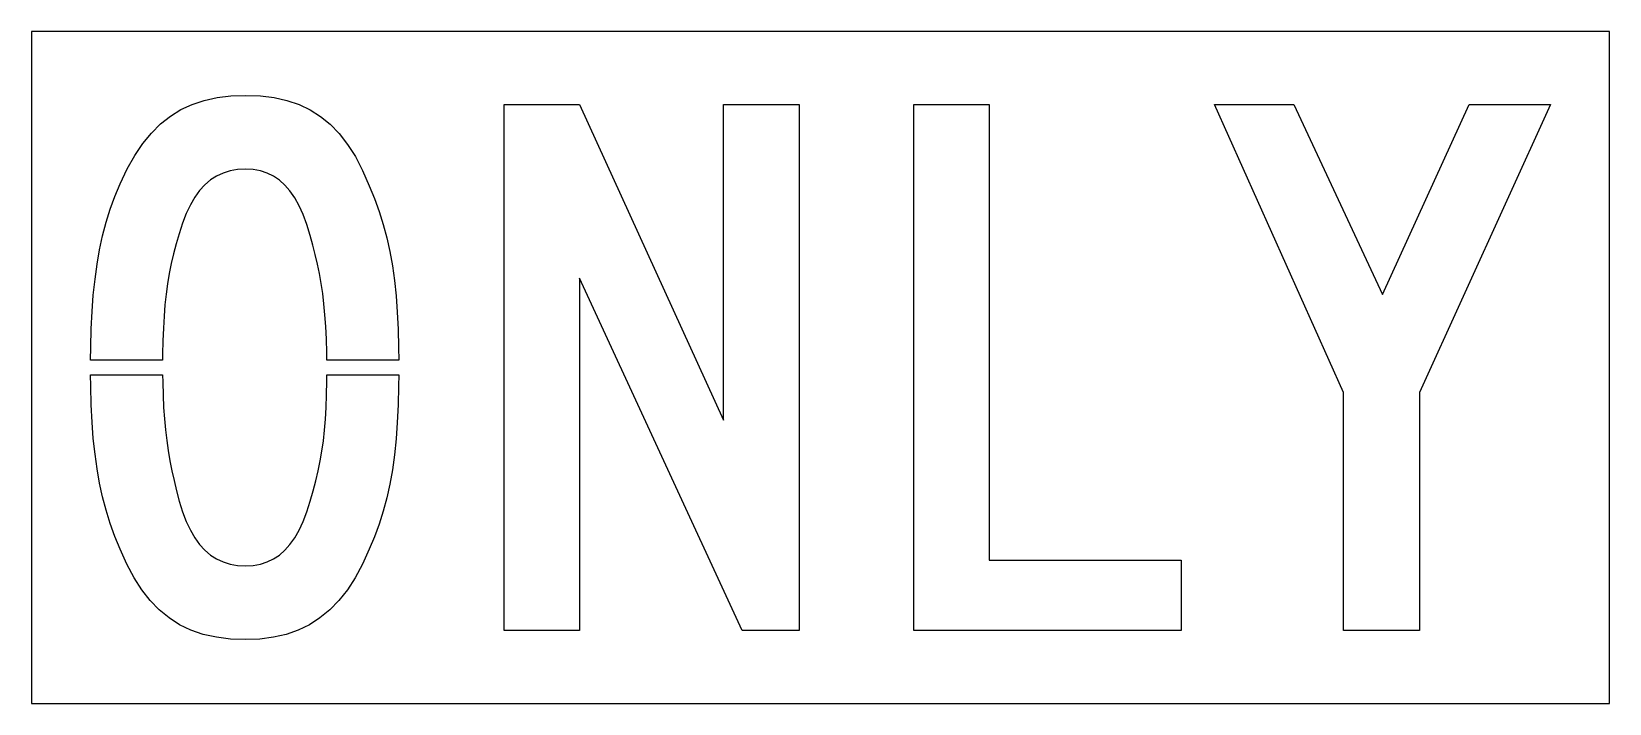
# Model space of a CAD drawing. Extents: x 0 to 54, y 0 to 23.
import ezdxf

# ---------------------------------------------------------------- set-up
doc = ezdxf.new("R2010")
doc.units = 0
doc.layers.add('CUT', color=7, linetype='Continuous')
doc.layers.add('OUTSIDE', color=1, linetype='Continuous')

msp = doc.modelspace()

# ---------------------------------------------------------------- linework, layer by layer
at = {"layer": 'CUT'}
for points in [[(10.0413, 13.2982), (10.0071, 13.6744), (9.9639, 14.0344), (9.9117, 14.3782), (9.8523, 14.713), (9.7857, 15.0406), (9.7101, 15.3628), (9.6273, 15.6868), (9.5373, 16.0162), (9.4203, 16.3924), (9.2943, 16.7326), (9.1557, 17.0368), (9.0063, 17.3068), (8.8443, 17.5426), (8.6679, 17.7442), (8.4807, 17.9134), (8.2791, 18.0502), (8.0631, 18.1564), (7.8327, 18.2302), (7.5861, 18.2752), (7.3269, 18.2896), (7.0515, 18.2752), (6.7941, 18.2302), (6.5529, 18.1564), (6.3297, 18.0538), (6.1209, 17.9188), (5.9283, 17.7532), (5.7501, 17.5552), (5.5863, 17.3266), (5.4351, 17.0638), (5.2947, 16.7686), (5.1687, 16.441), (5.0517, 16.0792), (4.9491, 15.7354), (4.8573, 15.3952), (4.7781, 15.0568), (4.7079, 14.7148), (4.6503, 14.3674), (4.6017, 14.011), (4.5639, 13.6402), (4.5333, 13.2532), (4.5117, 12.8464), (4.4955, 12.4144), (4.4865, 11.9572), (4.4857, 11.751), (2.0223, 11.751), (2.0259, 12.193), (2.0439, 12.8194), (2.0727, 13.4152), (2.1141, 13.9804), (2.1717, 14.5204), (2.2419, 15.037), (2.3283, 15.532), (2.4327, 16.009), (2.5533, 16.4698), (2.6937, 16.918), (2.8521, 17.3554), (3.0321, 17.7838), (3.2751, 18.295), (3.5343, 18.754), (3.8097, 19.1644), (4.1031, 19.5244), (4.4163, 19.8376), (4.7529, 20.1058), (5.1129, 20.3272), (5.4963, 20.5072), (5.9085, 20.644), (6.3495, 20.7412), (6.8229, 20.797), (7.3269, 20.815), (7.8309, 20.797), (8.3025, 20.7394), (8.7417, 20.6422), (9.1539, 20.5054), (9.5355, 20.3236), (9.8919, 20.0968), (10.2231, 19.825), (10.5309, 19.5064), (10.8171, 19.1374), (11.0817, 18.718), (11.3283, 18.2464), (11.5587, 17.7208), (11.7369, 17.2798), (11.8953, 16.837), (12.0357, 16.3906), (12.1563, 15.9334), (12.2607, 15.4654), (12.3471, 14.9812), (12.4191, 14.4772), (12.4749, 13.9498), (12.5163, 13.3954), (12.5469, 12.8104), (12.5631, 12.1894), (12.5667, 11.751), (10.1037, 11.751), (10.1007, 12.0184), (10.0899, 12.4738), (10.0701, 12.8986)], [(18.7569, 2.5), (16.1685, 2.5), (16.1685, 20.5), (18.7569, 20.5), (23.6835, 9.7), (23.6835, 20.5), (26.2737, 20.5), (26.2737, 2.5), (24.3153, 2.5), (18.7569, 14.5636)], [(32.7771, 20.5), (32.7771, 4.8994), (39.3453, 4.8994), (39.3453, 2.5), (30.1887, 2.5), (30.1887, 20.5)], [(44.9037, 10.6468), (40.4829, 20.5), (43.1991, 20.5), (46.2303, 13.9948), (49.1985, 20.5), (51.9777, 20.5), (47.4939, 10.6468), (47.4939, 2.5), (44.9037, 2.5)], [(12.3471, 8.0026), (12.2607, 7.5112), (12.1563, 7.0396), (12.0357, 6.5842), (11.8953, 6.1414), (11.7369, 5.7076), (11.5587, 5.2792), (11.3283, 4.7662), (11.0781, 4.3036), (10.8081, 3.8896), (10.5165, 3.5224), (10.2033, 3.202), (9.8685, 2.9266), (9.5085, 2.6962), (9.1251, 2.509), (8.7165, 2.365), (8.2809, 2.2642), (7.8165, 2.2048), (7.3269, 2.185), (6.8067, 2.2048), (6.3243, 2.2642), (5.8743, 2.365), (5.4549, 2.509), (5.0661, 2.6962), (4.7061, 2.9266), (4.3713, 3.202), (4.0599, 3.5224), (3.7737, 3.8896), (3.5073, 4.3036), (3.2607, 4.7662), (3.0321, 5.2792), (2.8521, 5.7202), (2.6937, 6.163), (2.5533, 6.6112), (2.4327, 7.0684), (2.3283, 7.5382), (2.2419, 8.026), (2.1717, 8.5354), (2.1141, 9.0682), (2.0727, 9.6316), (2.0439, 10.2256), (2.0259, 10.8592), (2.0228, 11.249), (4.4864, 11.249), (4.4883, 10.996), (4.4991, 10.5532), (4.5189, 10.1356), (4.5477, 9.7414), (4.5837, 9.367), (4.6269, 9.0052), (4.6773, 8.6542), (4.7367, 8.3104), (4.8033, 7.9684), (4.8789, 7.6264), (4.9617, 7.279), (5.0517, 6.9208), (5.1687, 6.559), (5.2947, 6.2314), (5.4351, 5.9362), (5.5863, 5.6734), (5.7501, 5.4448), (5.9283, 5.2468), (6.1209, 5.0812), (6.3297, 4.9462), (6.5529, 4.8436), (6.7941, 4.7698), (7.0515, 4.7248), (7.3269, 4.7104), (7.5861, 4.7248), (7.8327, 4.7698), (8.0631, 4.8436), (8.2791, 4.9462), (8.4807, 5.0812), (8.6679, 5.2468), (8.8443, 5.4448), (9.0063, 5.6734), (9.1557, 5.9362), (9.2943, 6.2314), (9.4203, 6.559), (9.5373, 6.9208), (9.6417, 7.2772), (9.7317, 7.6228), (9.8127, 7.9612), (9.8811, 8.2996), (9.9387, 8.6398), (9.9873, 8.989), (10.0251, 9.3526), (10.0557, 9.7324), (10.0791, 10.1356), (10.0935, 10.5676), (10.1025, 11.0302), (10.1041, 11.249), (12.5662, 11.249), (12.5631, 10.8574), (12.5469, 10.222), (12.5163, 9.6226), (12.4749, 9.0538), (12.4191, 8.5156)]]:
    msp.add_lwpolyline(points, close=True, dxfattribs=at)
at = {"layer": 'OUTSIDE'}
msp.add_lwpolyline([(0, 0), (54, 0), (54, 23), (0, 23)], close=True, dxfattribs=at)

doc.saveas('drawing.dxf')
